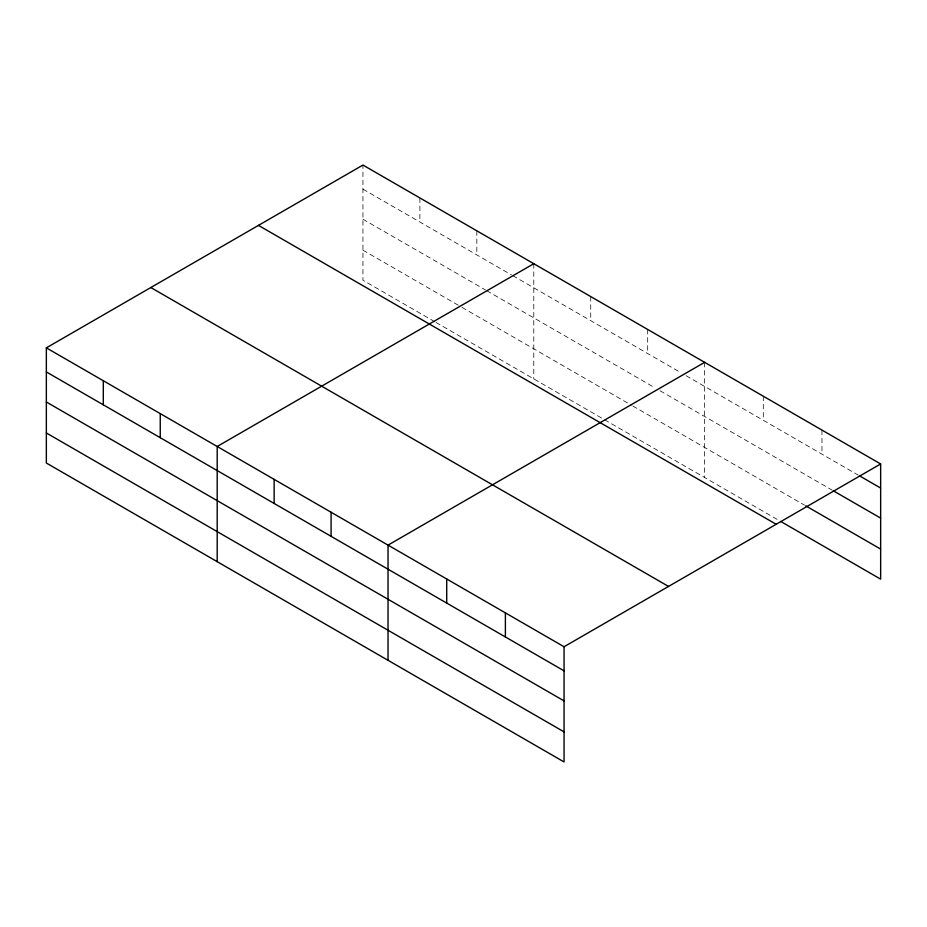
<?xml version="1.0" encoding="UTF-8"?>
<svg xmlns="http://www.w3.org/2000/svg" width="927" height="927" viewBox="0 0 927 927"><rect width="100%" height="100%" fill="white"/><g stroke="black" fill="none" stroke-linecap="round" stroke-linejoin="round"><path stroke-width="0.7" stroke-dasharray="4.63 3.48" d="M434.751 321.704L362.944 280.255L362.944 165.064M362.944 189.154L511.507 274.925M512.735 275.643L681.113 372.851M686.061 375.702L858.182 475.076M362.944 219.224L485.505 289.977M486.745 290.696L655.111 387.903M660.059 390.754L831.959 490.001M362.944 250.197L460.742 306.652M461.982 307.37L631.588 405.296M632.828 406.003L804.497 505.122M435.98 322.422L778.286 520.047M821.971 430.093L821.971 454.184M763.303 396.211L763.303 420.302M704.624 362.341L704.624 477.521M647.683 329.456L647.683 353.546M590.731 296.582L590.731 320.672M533.79 263.708L533.79 378.888M476.837 230.823L476.837 254.913M419.896 197.949L419.896 222.04"/><path stroke-width="1.39" d="M564.056 700.893L564.056 646.745L46.35 347.857L46.35 463.036L564.056 761.936L564.056 700.893L46.35 402.005M780.777 521.484L880.65 579.143L880.65 463.963L362.944 165.064L46.35 347.857M533.79 263.708L217.196 446.49L217.196 561.669M704.624 362.341L388.031 545.122L388.031 660.302M564.056 646.745L880.65 463.963M859.433 475.794L880.65 488.054M833.211 490.731L880.65 518.112M805.748 505.841L880.65 549.085M258.471 225.388L776.177 524.276M150.823 287.532L668.529 586.432M46.35 371.936L564.056 670.835M46.35 432.979L564.056 731.866M505.389 612.874L505.389 636.965M446.71 578.993L446.71 603.083M331.09 512.249L331.09 536.339M274.137 479.363L274.137 503.454M160.244 413.604L160.244 437.695M103.303 380.73L103.303 404.821"/></g></svg>
